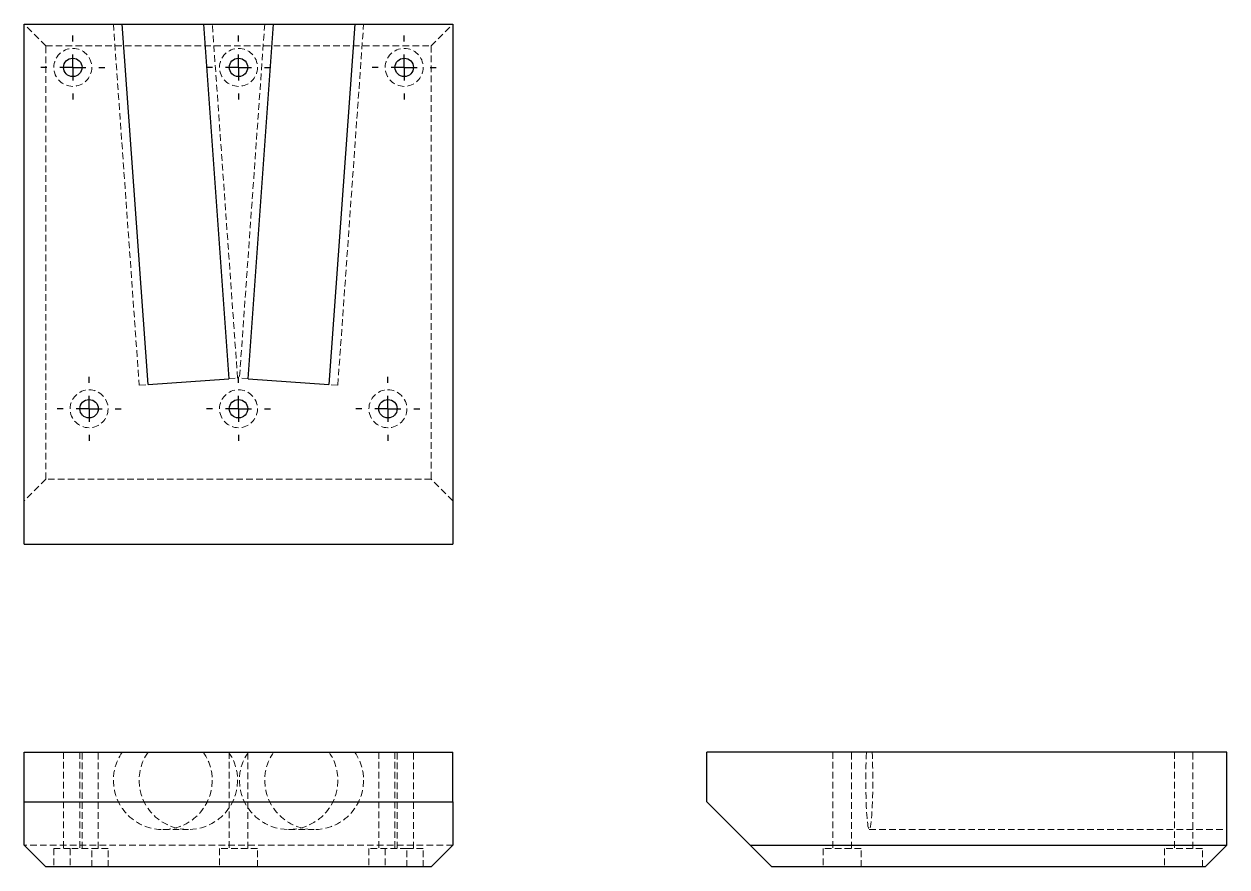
# Model space of a CAD drawing. Header units: millimetres. Extents: x 42 to 273, y 46 to 208.
import ezdxf

# ---------------------------------------------------------------- set-up
doc = ezdxf.new("R2010")
doc.units = ezdxf.units.MM
doc.linetypes.add('HIDDEN', pattern=[1.905, 1.27, -0.635])
doc.layers.add('10', color=7, linetype='Continuous')

# ---------------------------------------------------------------- blocks, each defined once
blk = doc.blocks.new('SW_CENTERMARKSYMBOL_0')
at = {"layer": '10', "color": 0}
for p, q in [((0, 5), (0, 6.15)), ((0, 0), (0, 2.5)), ((-5, 0), (-6.15, 0)), ((0, 0), (-2.5, 0)), ((0, 0), (0, -2.5)), ((0, 0), (2.5, 0)), ((5, 0), (6.15, 0)), ((0, -5), (0, -6.15))]:
    blk.add_line(p, q, dxfattribs=at)
blk = doc.blocks.new('SW_CENTERMARKSYMBOL_1')
at = {"layer": '10', "color": 0}
for p, q in [((0, 5), (0, 6.15)), ((0, 0), (0, 2.5)), ((-5, 0), (-6.15, 0)), ((0, 0), (-2.5, 0)), ((0, 0), (0, -2.5)), ((0, 0), (2.5, 0)), ((5, 0), (6.15, 0)), ((0, -5), (0, -6.15))]:
    blk.add_line(p, q, dxfattribs=at)
blk = doc.blocks.new('SW_CENTERMARKSYMBOL_2')
at = {"layer": '10', "color": 0}
for p, q in [((0, 5), (0, 6.15)), ((0, 0), (0, 2.5)), ((-5, 0), (-6.15, 0)), ((0, 0), (-2.5, 0)), ((0, 0), (0, -2.5)), ((0, 0), (2.5, 0)), ((5, 0), (6.15, 0)), ((0, -5), (0, -6.15))]:
    blk.add_line(p, q, dxfattribs=at)
blk = doc.blocks.new('SW_CENTERMARKSYMBOL_3')
at = {"layer": '10', "color": 0}
for p, q in [((0, 5), (0, 6.15)), ((0, 0), (0, 2.5)), ((-5, 0), (-6.15, 0)), ((0, 0), (-2.5, 0)), ((0, 0), (0, -2.5)), ((0, 0), (2.5, 0)), ((5, 0), (6.15, 0)), ((0, -5), (0, -6.15))]:
    blk.add_line(p, q, dxfattribs=at)
blk = doc.blocks.new('SW_CENTERMARKSYMBOL_4')
at = {"layer": '10', "color": 0}
for p, q in [((0, 5), (0, 6.15)), ((0, 0), (0, 2.5)), ((-5, 0), (-6.15, 0)), ((0, 0), (-2.5, 0)), ((0, 0), (0, -2.5)), ((0, 0), (2.5, 0)), ((5, 0), (6.15, 0)), ((0, -5), (0, -6.15))]:
    blk.add_line(p, q, dxfattribs=at)
blk = doc.blocks.new('SW_CENTERMARKSYMBOL_5')
at = {"layer": '10', "color": 0}
for p, q in [((0, 5), (0, 6.15)), ((0, 0), (0, 2.5)), ((-5, 0), (-6.15, 0)), ((0, 0), (-2.5, 0)), ((0, 0), (0, -2.5)), ((0, 0), (2.5, 0)), ((5, 0), (6.15, 0)), ((0, -5), (0, -6.15))]:
    blk.add_line(p, q, dxfattribs=at)

msp = doc.modelspace()

# ---------------------------------------------------------------- linework, layer by layer
at = {"color": 7, "linetype": 'Continuous', "lineweight": 25}
for p, q in [((41.78, 208), (60.65, 208)), ((41.78, 108), (41.78, 208)), ((65.61, 138.7), (60.65, 208)), ((60.65, 208), (76.25, 208)), ((76.25, 208), (81.12, 139.8)), ((76.25, 208), (89.75, 208)), ((84.88, 139.8), (89.75, 208)), ((89.75, 208), (105.35, 208)), ((105.35, 208), (100.39, 138.7)), ((105.35, 208), (124.22, 208)), ((124.22, 208), (124.22, 108)), ((65.61, 138.7), (81.12, 139.8)), ((84.88, 139.8), (100.39, 138.7)), ((41.78, 108), (124.22, 108)), ((41.78, 68.04), (124.22, 68.04)), ((41.78, 58.46), (41.78, 68.04)), ((124.22, 58.46), (124.22, 68.04)), ((173, 58.46), (173, 68.04)), ((273, 68.04), (173, 68.04)), ((273, 50.12), (273, 68.04)), ((41.78, 50.12), (41.78, 58.46)), ((41.78, 58.46), (124.22, 58.46)), ((124.22, 58.46), (124.22, 50.12)), ((173, 58.46), (181.33, 50.12)), ((45.95, 45.96), (41.78, 50.12)), ((124.22, 50.12), (120.05, 45.96)), ((181.33, 50.12), (185.5, 45.96)), ((181.33, 50.12), (273, 50.12)), ((268.83, 45.96), (273, 50.12)), ((120.05, 45.96), (45.95, 45.96)), ((268.83, 45.96), (185.5, 45.96))]:
    msp.add_line(p, q, dxfattribs=at)
at = {"color": 7, "linetype": 'HIDDEN', "lineweight": 18}
for p, q in [((45.95, 203.83), (41.78, 208)), ((58.95, 208), (63.91, 138.57)), ((82.82, 139.93), (77.96, 208)), ((88.04, 208), (83.18, 139.93)), ((102.09, 138.57), (107.05, 208)), ((120.05, 203.83), (124.22, 208)), ((45.95, 203.83), (120.05, 203.83)), ((45.95, 120.5), (45.95, 203.83)), ((120.05, 203.83), (120.05, 120.5)), ((81.12, 139.8), (82.82, 139.93)), ((84.88, 139.8), (83.18, 139.93)), ((63.91, 138.57), (65.61, 138.7)), ((102.09, 138.57), (100.39, 138.7)), ((45.95, 120.5), (41.78, 116.33)), ((120.05, 120.5), (45.95, 120.5)), ((124.22, 116.33), (120.05, 120.5)), ((49.38, 68.04), (49.38, 49.5)), ((52.51, 68.04), (52.51, 49.5)), ((52.92, 49.5), (52.92, 68.04)), ((56.05, 49.5), (56.05, 68.04)), ((81.23, 68.04), (81.23, 49.5)), ((84.77, 49.5), (84.77, 68.04)), ((109.95, 68.04), (109.95, 49.5)), ((113.08, 68.04), (113.08, 49.5)), ((113.49, 49.5), (113.49, 68.04)), ((116.62, 49.5), (116.62, 68.04)), ((197.27, 68.04), (197.27, 49.5)), ((200.81, 49.5), (200.81, 68.04)), ((262.9, 68.04), (262.9, 49.5)), ((266.44, 49.5), (266.44, 68.04)), ((68.45, 53.15), (73.36, 53.15)), ((92.64, 53.15), (97.55, 53.15)), ((204.25, 53.15), (273, 53.15)), ((124.22, 50.12), (41.78, 50.12)), ((50.63, 49.5), (47.51, 49.5)), ((47.51, 49.5), (47.51, 45.96)), ((57.92, 49.5), (50.63, 49.5)), ((50.63, 49.5), (50.63, 45.96)), ((54.8, 45.96), (54.8, 49.5)), ((57.92, 45.96), (57.92, 49.5)), ((86.65, 49.5), (79.35, 49.5)), ((79.35, 49.5), (79.35, 45.96)), ((86.65, 45.96), (86.65, 49.5)), ((115.37, 49.5), (108.08, 49.5)), ((108.08, 49.5), (108.08, 45.96)), ((111.2, 49.5), (111.2, 45.96)), ((118.49, 49.5), (115.37, 49.5)), ((115.37, 45.96), (115.37, 49.5)), ((118.49, 45.96), (118.49, 49.5)), ((202.69, 49.5), (195.4, 49.5)), ((195.4, 49.5), (195.4, 45.96)), ((202.69, 45.96), (202.69, 49.5)), ((268.31, 49.5), (261.02, 49.5)), ((261.02, 49.5), (261.02, 45.96)), ((268.31, 45.96), (268.31, 49.5))]:
    msp.add_line(p, q, dxfattribs=at)
at = {"color": 7, "linetype": 'HIDDEN', "lineweight": 18, "flags": 128}
msp.add_lwpolyline([(204.8, 68.04), (204.84, 67.19), (204.87, 66.28), (204.9, 65.33), (204.91, 64.35), (204.92, 63.35), (204.93, 62.35), (204.92, 61.34), (204.91, 60.35), (204.88, 59.39), (204.86, 58.46), (204.82, 57.58), (204.78, 56.76), (204.73, 56), (204.68, 55.32), (204.62, 54.72), (204.56, 54.21), (204.5, 53.79), (204.43, 53.48), (204.36, 53.27), (204.29, 53.16), (204.21, 53.16), (204.14, 53.27), (204.07, 53.48), (204, 53.79), (203.94, 54.21), (203.88, 54.72), (203.82, 55.32), (203.77, 56), (203.72, 56.76), (203.68, 57.58), (203.64, 58.46), (203.62, 59.39), (203.59, 60.35), (203.58, 61.34), (203.57, 62.35), (203.58, 63.35), (203.59, 64.35), (203.6, 65.33), (203.63, 66.28), (203.66, 67.19), (203.7, 68.04)], dxfattribs=at)
at = {"color": 7, "linetype": 'HIDDEN', "lineweight": 18}
for centre in [(51.15, 199.67), (83, 199.67), (114.85, 199.67), (54.28, 134.04), (83, 134.04), (111.72, 134.04)]:
    msp.add_circle(centre, 3.65, dxfattribs=at)
at = {"color": 7, "linetype": 'Continuous', "lineweight": 25}
for centre in [(51.15, 199.67), (83, 199.67), (114.85, 199.67), (54.28, 134.04), (83, 134.04), (111.72, 134.04)]:
    msp.add_circle(centre, 1.77, dxfattribs=at)
at = {"color": 7, "linetype": 'HIDDEN', "lineweight": 18}
for centre in [(73.36, 62.62), (92.64, 62.62)]:
    msp.add_arc(centre, 9.46, 145.0752, 34.9248, dxfattribs=at)
for centre, major_axis, start_param, end_param in [((68.45, 62.62), (-9.5, 0), 5.67494, 10.033024), ((97.55, 62.62), (9.5, 0), 2.533347, 6.891431)]:
    msp.add_ellipse(centre, major_axis=major_axis, ratio=0.997458, start_param=start_param, end_param=end_param, dxfattribs=at)

# ---------------------------------------------------------------- block references
at = {"layer": '10'}
for name, p in [('SW_CENTERMARKSYMBOL_4', (51.15, 199.67)), ('SW_CENTERMARKSYMBOL_5', (83, 199.67)), ('SW_CENTERMARKSYMBOL_1', (114.85, 199.67)), ('SW_CENTERMARKSYMBOL_3', (54.28, 134.04)), ('SW_CENTERMARKSYMBOL_0', (83, 134.04)), ('SW_CENTERMARKSYMBOL_2', (111.72, 134.04))]:
    msp.add_blockref(name, p, dxfattribs=at)

doc.saveas('drawing.dxf')
